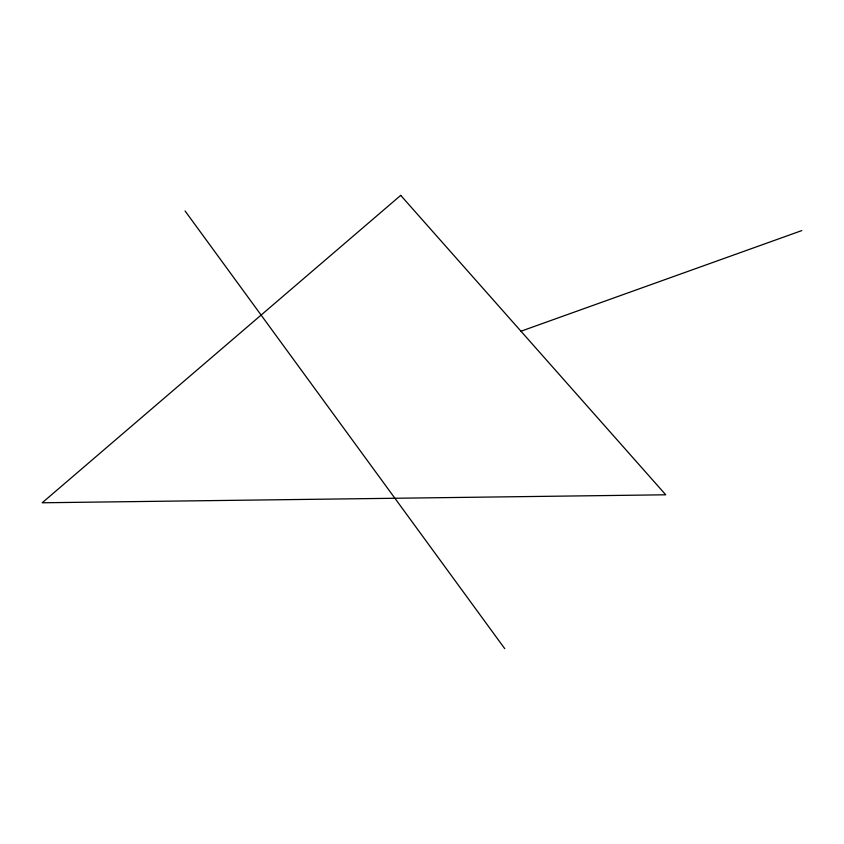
<?xml version="1.0" encoding="UTF-8"?>
<svg xmlns="http://www.w3.org/2000/svg" width="844" height="844" viewBox="0 0 844 844"><rect width="100%" height="100%" fill="white"/><g stroke="black" fill="none" stroke-linecap="round" stroke-linejoin="round"><path stroke-width="1.27" d="M520.97 331.217L801.8 230.591M185.079 210.979L504.733 648.635M400.721 195.365L42.2 502.781L665.747 494.795L400.721 195.365"/></g></svg>
